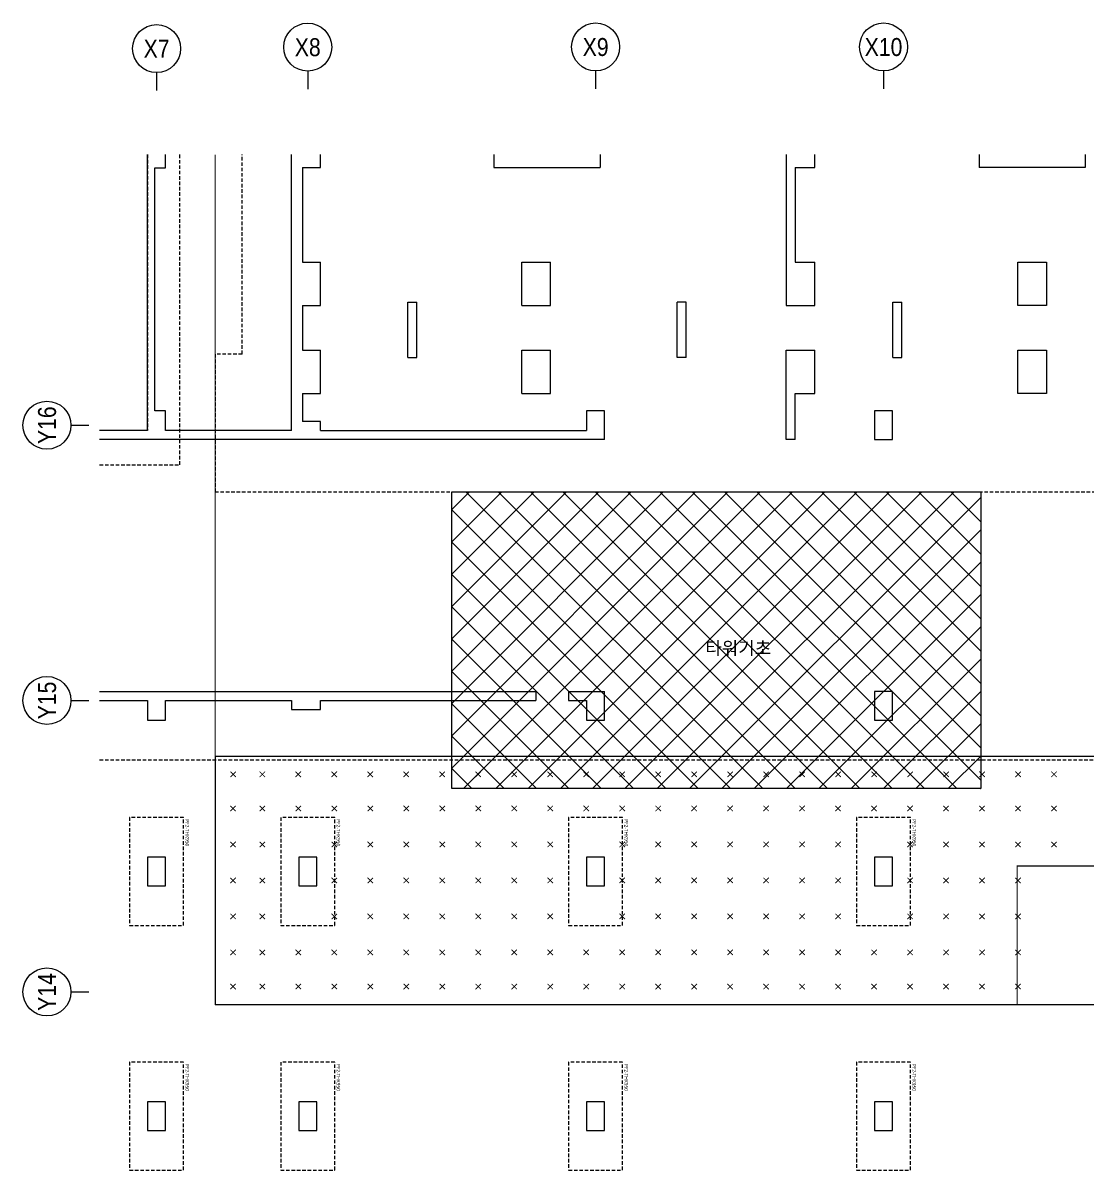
# Model space of a CAD drawing. Header units: millimetres. Extents: x 321717 to 696608, y -514806 to -16026.
# Drawn here: x 321717 to 351259, y -273321 to -241442 of the extents above; entities that cross this region are included whole.
import ezdxf
from ezdxf.enums import TextEntityAlignment as Align

# ---------------------------------------------------------------- set-up
doc = ezdxf.new("R2010")
doc.units = ezdxf.units.MM
doc.header["$LTSCALE"] = 65
doc.linetypes.add('XS-기초$0$HID', pattern=[2.3, 1.5, -0.8])
for name, color, linetype in [('BUB', 7, 'Continuous'), ('NAME-F', 6, 'Continuous'), ('XREBAR', 1, 'Continuous'), ('XS-기초$0$MAT', 3, 'XS-기초$0$HID'), ('XS-기초$0$PILE-P', 4, 'XS-기초$0$HID'), ('XS-기초$0$WALL', 11, 'Continuous'), ('XS-기초$0$기초꺽임', 4, 'XS-기초$0$HID'), ('XS-기초$0$기초연단', 3, 'Continuous'), ('XS-기초$0$하부보강', 7, 'XS-기초$0$HID'), ('기초꺽임', 7, 'Continuous')]:
    doc.layers.add(name, color=color, linetype=linetype)
doc.layers.add('TEXT', color=3, linetype='Continuous', lineweight=9)
doc.layers.add('XTITLE', color=22, linetype='Continuous', lineweight=0)
doc.layers.add('XS-기초$0$DEFPOINT', color=144, linetype='Continuous', plot=False)
doc.styles.add('XS-기초$0$맑은고딕', font='malgun_0.ttf')
doc.styles.add('돋움', font='malgun_0.ttf')
doc.styles.add('돋음', font='Dotum.ttf')

# ---------------------------------------------------------------- blocks, each defined once
blk = doc.blocks.new('XS-기초$0$PF2')
at = {"layer": 'XS-기초$0$MAT', "linetype": 'XS-기초$0$HID'}
blk.add_lwpolyline([(-1500, -750), (1500, -750), (1500, 750), (-1500, 750)], close=True, dxfattribs=at)
at = {"layer": 'XS-기초$0$DEFPOINT', "color": 1, "style": 'XS-기초$0$맑은고딕'}
blk.add_text('PF2-THK950', height=100, dxfattribs=at).set_placement((-1450, 850), align=Align.MIDDLE_LEFT)
blk = doc.blocks.new('BUB')
at = {"layer": 'BUB'}
blk.add_line((0, 1500), (0, 0), dxfattribs=at)
blk.add_circle((0, 3500), 2000, dxfattribs=at)
blk = doc.blocks.new('asdraa')
at = {"layer": 'XS-기초$0$하부보강'}
h = blk.add_hatch(dxfattribs=at)
h.set_pattern_fill('ANSI37', color=8, scale=200)
h.set_pattern_definition([(45, (-443615.26, 352544.86), (-449.0128, 449.0128), []), (135, (-443615.26, 352544.86), (-449.0128, -449.0128), [])])
h.paths.add_polyline_path([(-1014, 6000), (-15714, 6000), (-15714, 14250), (-1014, 14250)])
at = {"layer": 'NAME-F'}
blk.add_lwpolyline([(-1014, 6000), (-15714, 6000), (-15714, 14250), (-1014, 14250)], close=True, dxfattribs=at)
at = {"layer": 'XS-기초$0$WALL', "color": 5}
for p, q in [((-24164, 15950), (-24164, 23621)), ((-23664, 23250), (-23664, 23621)), ((-20164, 15950), (-20164, 23621)), ((-19364, 23265), (-19364, 23621)), ((-14539, 23621), (-14539, 23265)), ((-11589, 23621), (-11589, 23265)), ((-6424, 23621), (-6424, 19430)), ((-5624, 23265), (-5624, 23621)), ((-1059, 23621), (-1059, 23265)), ((1891, 23621), (1891, 23265)), ((-23964, 16500), (-23964, 23250)), ((-23964, 23250), (-23664, 23250)), ((-19864, 23265), (-19364, 23265)), ((-19864, 23265), (-19864, 20630)), ((-14539, 23265), (-11589, 23265)), ((-6174, 23265), (-5624, 23265)), ((-6174, 23265), (-6174, 20630)), ((1891, 23265), (-1059, 23265)), ((-19864, 20630), (-19364, 20630)), ((-19364, 19430), (-19364, 20630)), ((-13764, 20630), (-12964, 20630)), ((-13764, 19430), (-13764, 20630)), ((-12964, 19430), (-12964, 20630)), ((-6174, 20630), (-5624, 20630)), ((-5624, 19430), (-5624, 20630)), ((16, 19430), (16, 20630)), ((16, 20630), (816, 20630)), ((816, 20630), (816, 19430)), ((-16934, 17985), (-16934, 19520)), ((-16934, 19520), (-16684, 19520)), ((-16684, 17985), (-16684, 19520)), ((-9444, 17985), (-9444, 19520)), ((-9194, 19520), (-9444, 19520)), ((-9194, 17985), (-9194, 19520)), ((-3454, 17985), (-3454, 19520)), ((-3454, 19520), (-3204, 19520)), ((-3204, 17985), (-3204, 19520)), ((-19864, 19430), (-19364, 19430)), ((-19864, 19430), (-19864, 18185)), ((-13764, 19430), (-12964, 19430)), ((-6424, 19430), (-5624, 19430)), ((816, 19430), (16, 19430)), ((-19864, 18185), (-19364, 18185)), ((-19364, 16985), (-19364, 18185)), ((-13764, 18185), (-12964, 18185)), ((-13764, 16985), (-13764, 18185)), ((-12964, 16985), (-12964, 18185)), ((-6424, 18185), (-5624, 18185)), ((-6424, 15700), (-6424, 18185)), ((-5624, 16985), (-5624, 18185)), ((16, 16985), (16, 18185)), ((16, 18185), (816, 18185)), ((816, 18185), (816, 16985)), ((-16934, 17985), (-16684, 17985)), ((-9194, 17985), (-9444, 17985)), ((-3454, 17985), (-3204, 17985)), ((-19864, 16985), (-19364, 16985)), ((-19864, 16985), (-19864, 16200)), ((-13764, 16985), (-12964, 16985)), ((-6174, 16985), (-5624, 16985)), ((-6174, 15700), (-6174, 16985)), ((816, 16985), (16, 16985)), ((-23664, 16500), (-23964, 16500)), ((-23664, 15950), (-23664, 16500)), ((-11464, 16500), (-11964, 16500)), ((-11964, 16500), (-11964, 15950)), ((-11464, 15700), (-11464, 16500)), ((-3464, 16500), (-3964, 16500)), ((-3964, 16500), (-3964, 15700)), ((-3464, 15700), (-3464, 16500)), ((-24164, 15950), (-25496, 15950)), ((-20164, 15950), (-23664, 15950)), ((-19364, 16200), (-19864, 16200)), ((-19364, 15950), (-19364, 16200)), ((-19364, 15950), (-11964, 15950)), ((-11464, 15700), (-25496, 15700)), ((-6174, 15700), (-6424, 15700)), ((-3964, 15700), (-3464, 15700)), ((-25496, 8700), (-13374, 8700)), ((-13374, 8700), (-13374, 8450)), ((-12464, 8700), (-11464, 8700)), ((-12464, 8700), (-12464, 8450)), ((-11464, 7900), (-11464, 8700)), ((-3464, 8700), (-3964, 8700)), ((-3964, 8700), (-3964, 7900)), ((-3464, 7900), (-3464, 8700)), ((-25496, 8450), (-24164, 8450)), ((-24164, 8450), (-24164, 7900)), ((-23664, 8450), (-20164, 8450)), ((-23664, 7900), (-23664, 8450)), ((-20164, 8450), (-20164, 8200)), ((-19364, 8450), (-13374, 8450)), ((-19364, 8200), (-19364, 8450)), ((-12464, 8450), (-11964, 8450)), ((-11964, 8450), (-11964, 7900)), ((-20164, 8200), (-19364, 8200)), ((-24164, 7900), (-23664, 7900)), ((-11964, 7900), (-11464, 7900)), ((-3964, 7900), (-3464, 7900)), ((-23664, 4100), (-24164, 4100)), ((-24164, 4100), (-24164, 3300)), ((-23664, 3300), (-23664, 4100)), ((-19464, 4100), (-19964, 4100)), ((-19964, 4100), (-19964, 3300)), ((-19464, 3300), (-19464, 4100)), ((-11464, 4100), (-11964, 4100)), ((-11964, 4100), (-11964, 3300)), ((-11464, 3300), (-11464, 4100)), ((-3464, 4100), (-3964, 4100)), ((-3964, 4100), (-3964, 3300)), ((-3464, 3300), (-3464, 4100)), ((-24164, 3300), (-23664, 3300)), ((-19964, 3300), (-19464, 3300)), ((-11964, 3300), (-11464, 3300)), ((-3964, 3300), (-3464, 3300)), ((-23664, -2700), (-24164, -2700)), ((-24164, -2700), (-24164, -3500)), ((-23664, -3500), (-23664, -2700)), ((-19464, -2700), (-19964, -2700)), ((-19964, -2700), (-19964, -3500)), ((-19464, -3500), (-19464, -2700)), ((-11464, -2700), (-11964, -2700)), ((-11964, -2700), (-11964, -3500)), ((-11464, -3500), (-11464, -2700)), ((-3464, -2700), (-3964, -2700)), ((-3964, -2700), (-3964, -3500)), ((-3464, -3500), (-3464, -2700)), ((-24164, -3500), (-23664, -3500)), ((-19964, -3500), (-19464, -3500)), ((-11964, -3500), (-11464, -3500)), ((-3964, -3500), (-3464, -3500))]:
    blk.add_line(p, q, dxfattribs=at)
at = {"layer": 'XS-기초$0$기초꺽임'}
for points in [[(-25496, 15000), (-23264, 15000), (-23264, 23621)], [(-24164, 23621), (-24164, 15950), (-25496, 15950)]]:
    blk.add_lwpolyline(points, dxfattribs=at)
at = {"layer": 'XS-기초$0$기초연단', "linetype": 'XS-기초$0$HID'}
for p, q in [((-21539, 18075), (-21539, 23621)), ((-22289, 18075), (-22289, 14250)), ((-21539, 18075), (-22289, 18075)), ((-22289, 14250), (8866, 14250)), ((-25496, 6800), (10986, 6800))]:
    blk.add_line(p, q, dxfattribs=at)
at = {"layer": '기초꺽임', "color": 1, "const_width": 30}
blk.add_lwpolyline([(-22289, 23621), (-22289, 0), (0, 0), (0, 3850), (24336, 3850), (24336, 23621)], dxfattribs=at)
at = {"layer": 'BUB', "xscale": 0.3333333333333333, "yscale": 0.3333333333333333, "zscale": 0.3333333333333333}
for p in [(-23914, 25400), (-19714, 25440), (-11714, 25446), (-3714, 25446)]:
    blk.add_blockref('BUB', p, dxfattribs=at)
at = {"layer": 'BUB', "xscale": 0.3333333333333333, "yscale": 0.3333333333333333, "zscale": 0.3333333333333333, "rotation": 90}
for p in [(-25795, 16100), (-25795, 8450), (-25795, 350)]:
    blk.add_blockref('BUB', p, dxfattribs=at)
at = {"layer": 'XS-기초$0$PILE-P', "rotation": 270}
for p in [(-23914, 3700), (-19714, 3700), (-11714, 3700), (-3714, 3700), (-23914, -3100), (-19714, -3100), (-11714, -3100), (-3714, -3100)]:
    blk.add_blockref('XS-기초$0$PF2', p, dxfattribs=at)
at = {"layer": 'TEXT', "style": '돋음', "width": 0.9}
for s, p in [('X7', (-23914, 26565)), ('X8', (-19714, 26605)), ('X9', (-11714, 26610)), ('X10', (-3714, 26610))]:
    blk.add_text(s, height=500, dxfattribs=at).set_placement(p, align=Align.MIDDLE_CENTER)
for s, p in [('Y16', (-26959, 16100)), ('Y15', (-26959, 8450)), ('Y14', (-26959, 350))]:
    blk.add_text(s, height=500, rotation=90, dxfattribs=at).set_placement(p, align=Align.MIDDLE_CENTER)
at = {"layer": 'XTITLE', "color": 2, "style": '돋움'}
blk.add_text('타워기초', height=364.1, dxfattribs=at).set_placement((-8665, 9906, 2), align=Align.MIDDLE_LEFT)

msp = doc.modelspace()

# ---------------------------------------------------------------- linework, layer by layer
at = {"layer": 'NAME-F'}
msp.add_lwpolyline([(327056.3, -268721.3), (373681.3, -268721.3), (373681.3, -261823.9), (327056.3, -261823.9)], close=True, dxfattribs=at)
at = {"layer": 'XREBAR', "color": 11, "linetype": 'Continuous', "ltscale": 1.08062e-311, "const_width": 25}
for points in [[(327481.3, -262398.9), (327631.3, -262248.9), (327556.3, -262323.9), (327481.3, -262248.9), (327631.3, -262398.9)], [(328293.8, -262398.9), (328443.8, -262248.9), (328368.8, -262323.9), (328293.8, -262248.9), (328443.8, -262398.9)], [(329293.8, -262398.9), (329443.8, -262248.9), (329368.8, -262323.9), (329293.8, -262248.9), (329443.8, -262398.9)], [(330293.8, -262398.9), (330443.8, -262248.9), (330368.8, -262323.9), (330293.8, -262248.9), (330443.8, -262398.9)], [(331293.8, -262398.9), (331443.8, -262248.9), (331368.8, -262323.9), (331293.8, -262248.9), (331443.8, -262398.9)], [(332293.8, -262398.9), (332443.8, -262248.9), (332368.8, -262323.9), (332293.8, -262248.9), (332443.8, -262398.9)], [(333293.8, -262398.9), (333443.8, -262248.9), (333368.8, -262323.9), (333293.8, -262248.9), (333443.8, -262398.9)], [(334293.8, -262398.9), (334443.8, -262248.9), (334368.8, -262323.9), (334293.8, -262248.9), (334443.8, -262398.9)], [(335293.8, -262398.9), (335443.8, -262248.9), (335368.8, -262323.9), (335293.8, -262248.9), (335443.8, -262398.9)], [(336293.8, -262398.9), (336443.8, -262248.9), (336368.8, -262323.9), (336293.8, -262248.9), (336443.8, -262398.9)], [(337293.8, -262398.9), (337443.8, -262248.9), (337368.8, -262323.9), (337293.8, -262248.9), (337443.8, -262398.9)], [(338293.8, -262398.9), (338443.8, -262248.9), (338368.8, -262323.9), (338293.8, -262248.9), (338443.8, -262398.9)], [(339293.8, -262398.9), (339443.8, -262248.9), (339368.8, -262323.9), (339293.8, -262248.9), (339443.8, -262398.9)], [(340293.8, -262398.9), (340443.8, -262248.9), (340368.8, -262323.9), (340293.8, -262248.9), (340443.8, -262398.9)], [(341293.8, -262398.9), (341443.8, -262248.9), (341368.8, -262323.9), (341293.8, -262248.9), (341443.8, -262398.9)], [(342293.8, -262398.9), (342443.8, -262248.9), (342368.8, -262323.9), (342293.8, -262248.9), (342443.8, -262398.9)], [(343293.8, -262398.9), (343443.8, -262248.9), (343368.8, -262323.9), (343293.8, -262248.9), (343443.8, -262398.9)], [(344293.8, -262398.9), (344443.8, -262248.9), (344368.8, -262323.9), (344293.8, -262248.9), (344443.8, -262398.9)], [(345293.8, -262398.9), (345443.8, -262248.9), (345368.8, -262323.9), (345293.8, -262248.9), (345443.8, -262398.9)], [(346293.8, -262398.9), (346443.8, -262248.9), (346368.8, -262323.9), (346293.8, -262248.9), (346443.8, -262398.9)], [(347293.8, -262398.9), (347443.8, -262248.9), (347368.8, -262323.9), (347293.8, -262248.9), (347443.8, -262398.9)], [(348293.8, -262398.9), (348443.8, -262248.9), (348368.8, -262323.9), (348293.8, -262248.9), (348443.8, -262398.9)], [(349293.8, -262398.9), (349443.8, -262248.9), (349368.8, -262323.9), (349293.8, -262248.9), (349443.8, -262398.9)], [(350293.8, -262398.9), (350443.8, -262248.9), (350368.8, -262323.9), (350293.8, -262248.9), (350443.8, -262398.9)], [(327481.3, -263347.6), (327631.3, -263197.6), (327556.3, -263272.6), (327481.3, -263197.6), (327631.3, -263347.6)], [(328293.8, -263347.6), (328443.8, -263197.6), (328368.8, -263272.6), (328293.8, -263197.6), (328443.8, -263347.6)], [(329293.8, -263347.6), (329443.8, -263197.6), (329368.8, -263272.6), (329293.8, -263197.6), (329443.8, -263347.6)], [(330293.8, -263347.6), (330443.8, -263197.6), (330368.8, -263272.6), (330293.8, -263197.6), (330443.8, -263347.6)], [(331293.8, -263347.6), (331443.8, -263197.6), (331368.8, -263272.6), (331293.8, -263197.6), (331443.8, -263347.6)], [(332293.8, -263347.6), (332443.8, -263197.6), (332368.8, -263272.6), (332293.8, -263197.6), (332443.8, -263347.6)], [(333293.8, -263347.6), (333443.8, -263197.6), (333368.8, -263272.6), (333293.8, -263197.6), (333443.8, -263347.6)], [(334293.8, -263347.6), (334443.8, -263197.6), (334368.8, -263272.6), (334293.8, -263197.6), (334443.8, -263347.6)], [(335293.8, -263347.6), (335443.8, -263197.6), (335368.8, -263272.6), (335293.8, -263197.6), (335443.8, -263347.6)], [(336293.8, -263347.6), (336443.8, -263197.6), (336368.8, -263272.6), (336293.8, -263197.6), (336443.8, -263347.6)], [(337293.8, -263347.6), (337443.8, -263197.6), (337368.8, -263272.6), (337293.8, -263197.6), (337443.8, -263347.6)], [(338293.8, -263347.6), (338443.8, -263197.6), (338368.8, -263272.6), (338293.8, -263197.6), (338443.8, -263347.6)], [(339293.8, -263347.6), (339443.8, -263197.6), (339368.8, -263272.6), (339293.8, -263197.6), (339443.8, -263347.6)], [(340293.8, -263347.6), (340443.8, -263197.6), (340368.8, -263272.6), (340293.8, -263197.6), (340443.8, -263347.6)], [(341293.8, -263347.6), (341443.8, -263197.6), (341368.8, -263272.6), (341293.8, -263197.6), (341443.8, -263347.6)], [(342293.8, -263347.6), (342443.8, -263197.6), (342368.8, -263272.6), (342293.8, -263197.6), (342443.8, -263347.6)], [(343293.8, -263347.6), (343443.8, -263197.6), (343368.8, -263272.6), (343293.8, -263197.6), (343443.8, -263347.6)], [(344293.8, -263347.6), (344443.8, -263197.6), (344368.8, -263272.6), (344293.8, -263197.6), (344443.8, -263347.6)], [(345293.8, -263347.6), (345443.8, -263197.6), (345368.8, -263272.6), (345293.8, -263197.6), (345443.8, -263347.6)], [(346293.8, -263347.6), (346443.8, -263197.6), (346368.8, -263272.6), (346293.8, -263197.6), (346443.8, -263347.6)], [(347293.8, -263347.6), (347443.8, -263197.6), (347368.8, -263272.6), (347293.8, -263197.6), (347443.8, -263347.6)], [(348293.8, -263347.6), (348443.8, -263197.6), (348368.8, -263272.6), (348293.8, -263197.6), (348443.8, -263347.6)], [(349293.8, -263347.6), (349443.8, -263197.6), (349368.8, -263272.6), (349293.8, -263197.6), (349443.8, -263347.6)], [(350293.8, -263347.6), (350443.8, -263197.6), (350368.8, -263272.6), (350293.8, -263197.6), (350443.8, -263347.6)], [(327481.3, -264347.6), (327631.3, -264197.6), (327556.3, -264272.6), (327481.3, -264197.6), (327631.3, -264347.6)], [(328293.8, -264347.6), (328443.8, -264197.6), (328368.8, -264272.6), (328293.8, -264197.6), (328443.8, -264347.6)], [(330293.8, -264347.6), (330443.8, -264197.6), (330368.8, -264272.6), (330293.8, -264197.6), (330443.8, -264347.6)], [(331293.8, -264347.6), (331443.8, -264197.6), (331368.8, -264272.6), (331293.8, -264197.6), (331443.8, -264347.6)], [(332293.8, -264347.6), (332443.8, -264197.6), (332368.8, -264272.6), (332293.8, -264197.6), (332443.8, -264347.6)], [(333293.8, -264347.6), (333443.8, -264197.6), (333368.8, -264272.6), (333293.8, -264197.6), (333443.8, -264347.6)], [(334293.8, -264347.6), (334443.8, -264197.6), (334368.8, -264272.6), (334293.8, -264197.6), (334443.8, -264347.6)], [(335293.8, -264347.6), (335443.8, -264197.6), (335368.8, -264272.6), (335293.8, -264197.6), (335443.8, -264347.6)], [(336293.8, -264347.6), (336443.8, -264197.6), (336368.8, -264272.6), (336293.8, -264197.6), (336443.8, -264347.6)], [(338293.8, -264347.6), (338443.8, -264197.6), (338368.8, -264272.6), (338293.8, -264197.6), (338443.8, -264347.6)], [(339293.8, -264347.6), (339443.8, -264197.6), (339368.8, -264272.6), (339293.8, -264197.6), (339443.8, -264347.6)], [(340293.8, -264347.6), (340443.8, -264197.6), (340368.8, -264272.6), (340293.8, -264197.6), (340443.8, -264347.6)], [(341293.8, -264347.6), (341443.8, -264197.6), (341368.8, -264272.6), (341293.8, -264197.6), (341443.8, -264347.6)], [(342293.8, -264347.6), (342443.8, -264197.6), (342368.8, -264272.6), (342293.8, -264197.6), (342443.8, -264347.6)], [(343293.8, -264347.6), (343443.8, -264197.6), (343368.8, -264272.6), (343293.8, -264197.6), (343443.8, -264347.6)], [(344293.8, -264347.6), (344443.8, -264197.6), (344368.8, -264272.6), (344293.8, -264197.6), (344443.8, -264347.6)], [(346293.8, -264347.6), (346443.8, -264197.6), (346368.8, -264272.6), (346293.8, -264197.6), (346443.8, -264347.6)], [(347293.8, -264347.6), (347443.8, -264197.6), (347368.8, -264272.6), (347293.8, -264197.6), (347443.8, -264347.6)], [(348293.8, -264347.6), (348443.8, -264197.6), (348368.8, -264272.6), (348293.8, -264197.6), (348443.8, -264347.6)], [(349293.8, -264347.6), (349443.8, -264197.6), (349368.8, -264272.6), (349293.8, -264197.6), (349443.8, -264347.6)], [(350293.8, -264347.6), (350443.8, -264197.6), (350368.8, -264272.6), (350293.8, -264197.6), (350443.8, -264347.6)], [(327481.3, -265347.6), (327631.3, -265197.6), (327556.3, -265272.6), (327481.3, -265197.6), (327631.3, -265347.6)], [(328293.8, -265347.6), (328443.8, -265197.6), (328368.8, -265272.6), (328293.8, -265197.6), (328443.8, -265347.6)], [(330293.8, -265347.6), (330443.8, -265197.6), (330368.8, -265272.6), (330293.8, -265197.6), (330443.8, -265347.6)], [(331293.8, -265347.6), (331443.8, -265197.6), (331368.8, -265272.6), (331293.8, -265197.6), (331443.8, -265347.6)], [(332293.8, -265347.6), (332443.8, -265197.6), (332368.8, -265272.6), (332293.8, -265197.6), (332443.8, -265347.6)], [(333293.8, -265347.6), (333443.8, -265197.6), (333368.8, -265272.6), (333293.8, -265197.6), (333443.8, -265347.6)], [(334293.8, -265347.6), (334443.8, -265197.6), (334368.8, -265272.6), (334293.8, -265197.6), (334443.8, -265347.6)], [(335293.8, -265347.6), (335443.8, -265197.6), (335368.8, -265272.6), (335293.8, -265197.6), (335443.8, -265347.6)], [(336293.8, -265347.6), (336443.8, -265197.6), (336368.8, -265272.6), (336293.8, -265197.6), (336443.8, -265347.6)], [(338293.8, -265347.6), (338443.8, -265197.6), (338368.8, -265272.6), (338293.8, -265197.6), (338443.8, -265347.6)], [(339293.8, -265347.6), (339443.8, -265197.6), (339368.8, -265272.6), (339293.8, -265197.6), (339443.8, -265347.6)], [(340293.8, -265347.6), (340443.8, -265197.6), (340368.8, -265272.6), (340293.8, -265197.6), (340443.8, -265347.6)], [(341293.8, -265347.6), (341443.8, -265197.6), (341368.8, -265272.6), (341293.8, -265197.6), (341443.8, -265347.6)], [(342293.8, -265347.6), (342443.8, -265197.6), (342368.8, -265272.6), (342293.8, -265197.6), (342443.8, -265347.6)], [(343293.8, -265347.6), (343443.8, -265197.6), (343368.8, -265272.6), (343293.8, -265197.6), (343443.8, -265347.6)], [(344293.8, -265347.6), (344443.8, -265197.6), (344368.8, -265272.6), (344293.8, -265197.6), (344443.8, -265347.6)], [(346293.8, -265347.6), (346443.8, -265197.6), (346368.8, -265272.6), (346293.8, -265197.6), (346443.8, -265347.6)], [(347293.8, -265347.6), (347443.8, -265197.6), (347368.8, -265272.6), (347293.8, -265197.6), (347443.8, -265347.6)], [(348293.8, -265347.6), (348443.8, -265197.6), (348368.8, -265272.6), (348293.8, -265197.6), (348443.8, -265347.6)], [(349293.8, -265347.6), (349443.8, -265197.6), (349368.8, -265272.6), (349293.8, -265197.6), (349443.8, -265347.6)], [(327481.3, -266347.6), (327631.3, -266197.6), (327556.3, -266272.6), (327481.3, -266197.6), (327631.3, -266347.6)], [(328293.8, -266347.6), (328443.8, -266197.6), (328368.8, -266272.6), (328293.8, -266197.6), (328443.8, -266347.6)], [(330293.8, -266347.6), (330443.8, -266197.6), (330368.8, -266272.6), (330293.8, -266197.6), (330443.8, -266347.6)], [(331293.8, -266347.6), (331443.8, -266197.6), (331368.8, -266272.6), (331293.8, -266197.6), (331443.8, -266347.6)], [(332293.8, -266347.6), (332443.8, -266197.6), (332368.8, -266272.6), (332293.8, -266197.6), (332443.8, -266347.6)], [(333293.8, -266347.6), (333443.8, -266197.6), (333368.8, -266272.6), (333293.8, -266197.6), (333443.8, -266347.6)], [(334293.8, -266347.6), (334443.8, -266197.6), (334368.8, -266272.6), (334293.8, -266197.6), (334443.8, -266347.6)], [(335293.8, -266347.6), (335443.8, -266197.6), (335368.8, -266272.6), (335293.8, -266197.6), (335443.8, -266347.6)], [(336293.8, -266347.6), (336443.8, -266197.6), (336368.8, -266272.6), (336293.8, -266197.6), (336443.8, -266347.6)], [(338293.8, -266347.6), (338443.8, -266197.6), (338368.8, -266272.6), (338293.8, -266197.6), (338443.8, -266347.6)], [(339293.8, -266347.6), (339443.8, -266197.6), (339368.8, -266272.6), (339293.8, -266197.6), (339443.8, -266347.6)], [(340293.8, -266347.6), (340443.8, -266197.6), (340368.8, -266272.6), (340293.8, -266197.6), (340443.8, -266347.6)], [(341293.8, -266347.6), (341443.8, -266197.6), (341368.8, -266272.6), (341293.8, -266197.6), (341443.8, -266347.6)], [(342293.8, -266347.6), (342443.8, -266197.6), (342368.8, -266272.6), (342293.8, -266197.6), (342443.8, -266347.6)], [(343293.8, -266347.6), (343443.8, -266197.6), (343368.8, -266272.6), (343293.8, -266197.6), (343443.8, -266347.6)], [(344293.8, -266347.6), (344443.8, -266197.6), (344368.8, -266272.6), (344293.8, -266197.6), (344443.8, -266347.6)], [(346293.8, -266347.6), (346443.8, -266197.6), (346368.8, -266272.6), (346293.8, -266197.6), (346443.8, -266347.6)], [(347293.8, -266347.6), (347443.8, -266197.6), (347368.8, -266272.6), (347293.8, -266197.6), (347443.8, -266347.6)], [(348293.8, -266347.6), (348443.8, -266197.6), (348368.8, -266272.6), (348293.8, -266197.6), (348443.8, -266347.6)], [(349293.8, -266347.6), (349443.8, -266197.6), (349368.8, -266272.6), (349293.8, -266197.6), (349443.8, -266347.6)], [(327481.3, -267347.6), (327631.3, -267197.6), (327556.3, -267272.6), (327481.3, -267197.6), (327631.3, -267347.6)], [(328293.8, -267347.6), (328443.8, -267197.6), (328368.8, -267272.6), (328293.8, -267197.6), (328443.8, -267347.6)], [(329293.8, -267347.6), (329443.8, -267197.6), (329368.8, -267272.6), (329293.8, -267197.6), (329443.8, -267347.6)], [(330293.8, -267347.6), (330443.8, -267197.6), (330368.8, -267272.6), (330293.8, -267197.6), (330443.8, -267347.6)], [(331293.8, -267347.6), (331443.8, -267197.6), (331368.8, -267272.6), (331293.8, -267197.6), (331443.8, -267347.6)], [(332293.8, -267347.6), (332443.8, -267197.6), (332368.8, -267272.6), (332293.8, -267197.6), (332443.8, -267347.6)], [(333293.8, -267347.6), (333443.8, -267197.6), (333368.8, -267272.6), (333293.8, -267197.6), (333443.8, -267347.6)], [(334293.8, -267347.6), (334443.8, -267197.6), (334368.8, -267272.6), (334293.8, -267197.6), (334443.8, -267347.6)], [(335293.8, -267347.6), (335443.8, -267197.6), (335368.8, -267272.6), (335293.8, -267197.6), (335443.8, -267347.6)], [(336293.8, -267347.6), (336443.8, -267197.6), (336368.8, -267272.6), (336293.8, -267197.6), (336443.8, -267347.6)], [(337293.8, -267347.6), (337443.8, -267197.6), (337368.8, -267272.6), (337293.8, -267197.6), (337443.8, -267347.6)], [(338293.8, -267347.6), (338443.8, -267197.6), (338368.8, -267272.6), (338293.8, -267197.6), (338443.8, -267347.6)], [(339293.8, -267347.6), (339443.8, -267197.6), (339368.8, -267272.6), (339293.8, -267197.6), (339443.8, -267347.6)], [(340293.8, -267347.6), (340443.8, -267197.6), (340368.8, -267272.6), (340293.8, -267197.6), (340443.8, -267347.6)], [(341293.8, -267347.6), (341443.8, -267197.6), (341368.8, -267272.6), (341293.8, -267197.6), (341443.8, -267347.6)], [(342293.8, -267347.6), (342443.8, -267197.6), (342368.8, -267272.6), (342293.8, -267197.6), (342443.8, -267347.6)], [(343293.8, -267347.6), (343443.8, -267197.6), (343368.8, -267272.6), (343293.8, -267197.6), (343443.8, -267347.6)], [(344293.8, -267347.6), (344443.8, -267197.6), (344368.8, -267272.6), (344293.8, -267197.6), (344443.8, -267347.6)], [(345293.8, -267347.6), (345443.8, -267197.6), (345368.8, -267272.6), (345293.8, -267197.6), (345443.8, -267347.6)], [(346293.8, -267347.6), (346443.8, -267197.6), (346368.8, -267272.6), (346293.8, -267197.6), (346443.8, -267347.6)], [(347293.8, -267347.6), (347443.8, -267197.6), (347368.8, -267272.6), (347293.8, -267197.6), (347443.8, -267347.6)], [(348293.8, -267347.6), (348443.8, -267197.6), (348368.8, -267272.6), (348293.8, -267197.6), (348443.8, -267347.6)], [(349293.8, -267347.6), (349443.8, -267197.6), (349368.8, -267272.6), (349293.8, -267197.6), (349443.8, -267347.6)], [(327481.3, -268296.3), (327631.3, -268146.3), (327556.3, -268221.3), (327481.3, -268146.3), (327631.3, -268296.3)], [(328293.8, -268296.3), (328443.8, -268146.3), (328368.8, -268221.3), (328293.8, -268146.3), (328443.8, -268296.3)], [(329293.8, -268296.3), (329443.8, -268146.3), (329368.8, -268221.3), (329293.8, -268146.3), (329443.8, -268296.3)], [(330293.8, -268296.3), (330443.8, -268146.3), (330368.8, -268221.3), (330293.8, -268146.3), (330443.8, -268296.3)], [(331293.8, -268296.3), (331443.8, -268146.3), (331368.8, -268221.3), (331293.8, -268146.3), (331443.8, -268296.3)], [(332293.8, -268296.3), (332443.8, -268146.3), (332368.8, -268221.3), (332293.8, -268146.3), (332443.8, -268296.3)], [(333293.8, -268296.3), (333443.8, -268146.3), (333368.8, -268221.3), (333293.8, -268146.3), (333443.8, -268296.3)], [(334293.8, -268296.3), (334443.8, -268146.3), (334368.8, -268221.3), (334293.8, -268146.3), (334443.8, -268296.3)], [(335293.8, -268296.3), (335443.8, -268146.3), (335368.8, -268221.3), (335293.8, -268146.3), (335443.8, -268296.3)], [(336293.8, -268296.3), (336443.8, -268146.3), (336368.8, -268221.3), (336293.8, -268146.3), (336443.8, -268296.3)], [(337293.8, -268296.3), (337443.8, -268146.3), (337368.8, -268221.3), (337293.8, -268146.3), (337443.8, -268296.3)], [(338293.8, -268296.3), (338443.8, -268146.3), (338368.8, -268221.3), (338293.8, -268146.3), (338443.8, -268296.3)], [(339293.8, -268296.3), (339443.8, -268146.3), (339368.8, -268221.3), (339293.8, -268146.3), (339443.8, -268296.3)], [(340293.8, -268296.3), (340443.8, -268146.3), (340368.8, -268221.3), (340293.8, -268146.3), (340443.8, -268296.3)], [(341293.8, -268296.3), (341443.8, -268146.3), (341368.8, -268221.3), (341293.8, -268146.3), (341443.8, -268296.3)], [(342293.8, -268296.3), (342443.8, -268146.3), (342368.8, -268221.3), (342293.8, -268146.3), (342443.8, -268296.3)], [(343293.8, -268296.3), (343443.8, -268146.3), (343368.8, -268221.3), (343293.8, -268146.3), (343443.8, -268296.3)], [(344293.8, -268296.3), (344443.8, -268146.3), (344368.8, -268221.3), (344293.8, -268146.3), (344443.8, -268296.3)], [(345293.8, -268296.3), (345443.8, -268146.3), (345368.8, -268221.3), (345293.8, -268146.3), (345443.8, -268296.3)], [(346293.8, -268296.3), (346443.8, -268146.3), (346368.8, -268221.3), (346293.8, -268146.3), (346443.8, -268296.3)], [(347293.8, -268296.3), (347443.8, -268146.3), (347368.8, -268221.3), (347293.8, -268146.3), (347443.8, -268296.3)], [(348293.8, -268296.3), (348443.8, -268146.3), (348368.8, -268221.3), (348293.8, -268146.3), (348443.8, -268296.3)], [(349293.8, -268296.3), (349443.8, -268146.3), (349368.8, -268221.3), (349293.8, -268146.3), (349443.8, -268296.3)]]:
    msp.add_lwpolyline(points, dxfattribs=at)

# ---------------------------------------------------------------- block references
at = {"layer": 'NAME-F'}
msp.add_blockref('asdraa', (349345.3, -268721.3), dxfattribs=at)

doc.saveas('drawing.dxf')
